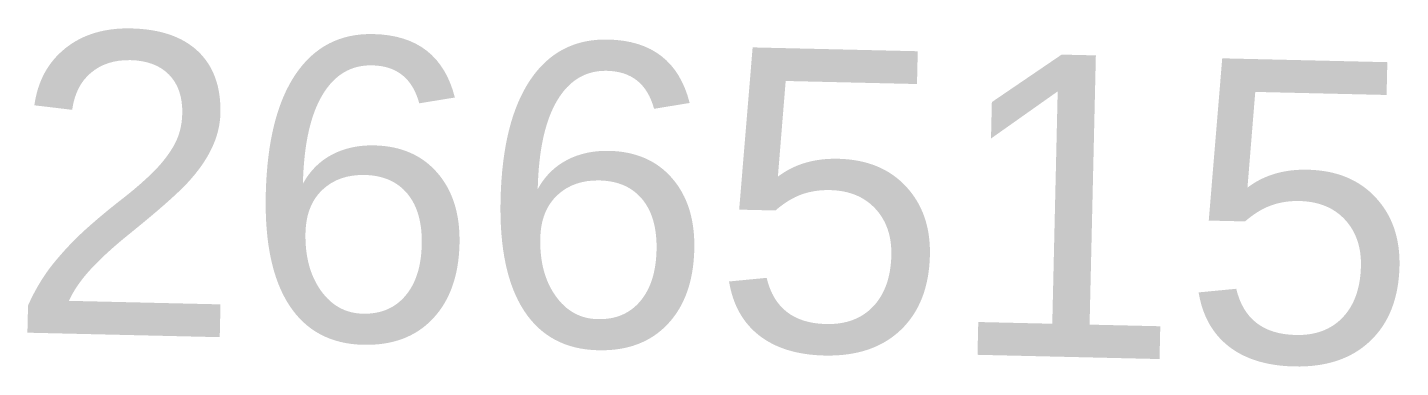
# Model space of a CAD drawing. Header units: metres. Extents: x 301573 to 309518, y 6281168 to 6284857.
# Drawn here: x 302888.86 to 302900.21, y 6283106.72 to 6283109.53 of the extents above; entities that cross this region are included whole.
import ezdxf
from ezdxf.enums import TextEntityAlignment as Align

# ---------------------------------------------------------------- set-up
doc = ezdxf.new("R2010")
doc.units = ezdxf.units.M
doc.layers.get('0').update_dxf_attribs({"color": 6})
doc.layers.add('_User_SL_Exist', color=4, linetype='Continuous', lineweight=35)
doc.styles.get("Standard").update_dxf_attribs({"font": 'arial.ttf'})

# ---------------------------------------------------------------- blocks, each defined once
blk = doc.blocks.new('*U267')
at = {"width": 0.9, "flags": 8}
blk.add_attdef('ASSET_NUM', text='', height=1.5, dxfattribs=at).set_placement((-50.248, 89.45), align=Align.MIDDLE_LEFT)
at = {"flags": 1}
blk.add_attdef('Z', (-55.011, 86.59), '', height=0.15, rotation=270, dxfattribs=at)
at = {"flags": 9}
for tag, p in [('NOTES', (-54.748, 86.59)), ('SUBURB', (-54.598, 86.59)), ('STREETNAME', (-54.448, 86.59)), ('LOCATION', (-54.298, 86.59)), ('LEGEND', (-54.148, 86.59)), ('USAGE', (-53.998, 86.59)), ('STATE', (-53.848, 86.59)), ('OWNED_BY', (-53.698, 86.59)), ('COLUMN_TYPE', (-53.548, 86.59)), ('STREET_CODE', (-53.398, 86.59)), ('STRUCTURE_PLANT_NUMBER', (-53.225, 86.59))]:
    blk.add_attdef(tag, text='', height=0.15, rotation=270, dxfattribs=at).set_placement(p, align=Align.MIDDLE_LEFT)

msp = doc.modelspace()

# ---------------------------------------------------------------- block references
at = {"layer": '_User_SL_Exist'}
ref = msp.add_blockref('*U267', (303039.721, 6282838.931), dxfattribs=dict(at, rotation=358.6648585359455))
ref.add_attrib('ASSET_NUM', '266515', dxfattribs={"layer": '0', "height": 2.5, "rotation": 358.6649}).set_placement((302888.711, 6283108.261), align=Align.MIDDLE_LEFT)

doc.saveas('drawing.dxf')
